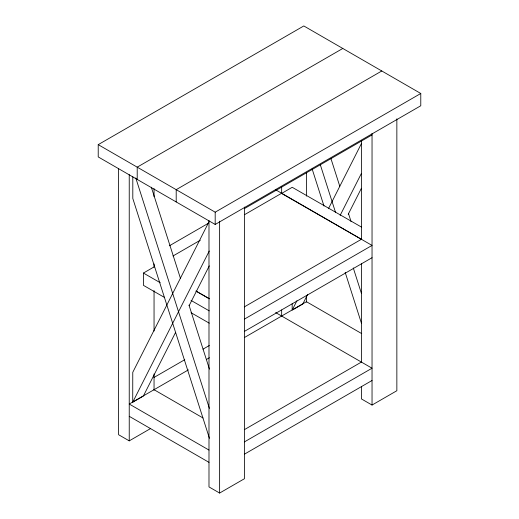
<?xml version="1.0" encoding="UTF-8"?>
<svg xmlns="http://www.w3.org/2000/svg" width="519" height="519" viewBox="0 0 519 519"><rect width="100%" height="100%" fill="white"/><g stroke="black" fill="none" stroke-linecap="round" stroke-linejoin="round"><path stroke-width="0.78" d="M175.584 332.407L143.354 396.062L132.721 402.206L132.767 372.324L209.267 221.224M292.184 303.68L292.178 310.141L296.939 300.741M132.721 402.206L209.261 251.021M189.137 305.646L209.274 265.858M328.456 208.69L361.399 143.627M340.153 215.385L361.393 173.424M307.572 294.597L302.811 304.004L292.839 309.759M348.223 214.308L361.406 188.267M98.221 144.645L303.81 25.95L420.779 93.485L420.779 105.759L215.19 224.455L98.221 156.92L98.221 144.645L215.19 212.174L420.779 93.485M342.8 48.462L137.211 167.15L137.211 179.431M381.789 70.973L176.201 189.662L176.201 201.943M169.356 245.805L208.619 223.131M244.436 208.593L372.039 134.921M164.445 297.419L143.445 285.353L143.426 273.059L154.052 266.915M172.983 255.99L200.321 240.2M244.494 214.704L281.655 193.25M244.319 306.891L361.406 239.291L281.59 193.438L292.216 187.294L361.529 227.114M244.436 319.101L372.039 245.429L275.673 189.792M153.935 377.495L184.783 359.686M203.013 349.157L209.319 345.518M244.436 331.382L372.039 257.709M188.403 369.872L129.237 404.029L208.988 450.077M206.633 359.349L209.436 357.727M244.494 337.486L306.463 301.708L361.73 333.62M118.604 168.5L118.604 434.727L129.237 440.865L150.601 428.532M244.319 429.68L361.406 362.08M244.436 441.89L372.039 368.218L275.673 312.581M244.436 454.17L372.039 380.498M208.988 220.685L208.988 486.913L219.621 493.05L244.436 478.726L244.436 207.062M361.406 386.778L361.406 398.916L372.039 405.054L396.853 390.729L396.853 118.838M196.059 291.049L209.358 298.691M143.426 273.059L160.228 282.712M191.031 300.41L209.235 310.868M191.05 312.704L209.254 323.162M196.026 291.153L209.319 298.827M154.052 389.704L203.02 417.977M129.237 416.309L208.988 462.351M330.908 158.496L339.776 186.243M348.392 213.225L351.104 221.704M320.275 164.633L335.546 212.427M353.277 267.921L361.406 293.358M312.159 169.025L323.986 206.043M345.18 272.371L361.445 323.272M151.321 187.203L180.385 278.158M189 305.133L209.442 369.113M135.764 177.926L209.397 408.395M209.442 438.321L132.806 198.466L132.806 176.726M372.039 133.389L372.039 405.054M361.406 140.779L361.406 239.506M361.406 263.775L361.406 362.502M306.463 172.658L306.463 196.124M306.463 296.466L306.463 302.129M281.655 186.983L281.655 193.457M281.655 309.986L281.655 316.454M219.621 221.159L219.621 493.05M215.19 212.174L215.19 224.455M154.052 188.637L154.052 196.727M154.052 263.892L154.052 267.129M154.052 290.595L154.052 331.057M154.052 373.946L154.052 390.126M129.237 174.637L129.237 440.865"/></g></svg>
